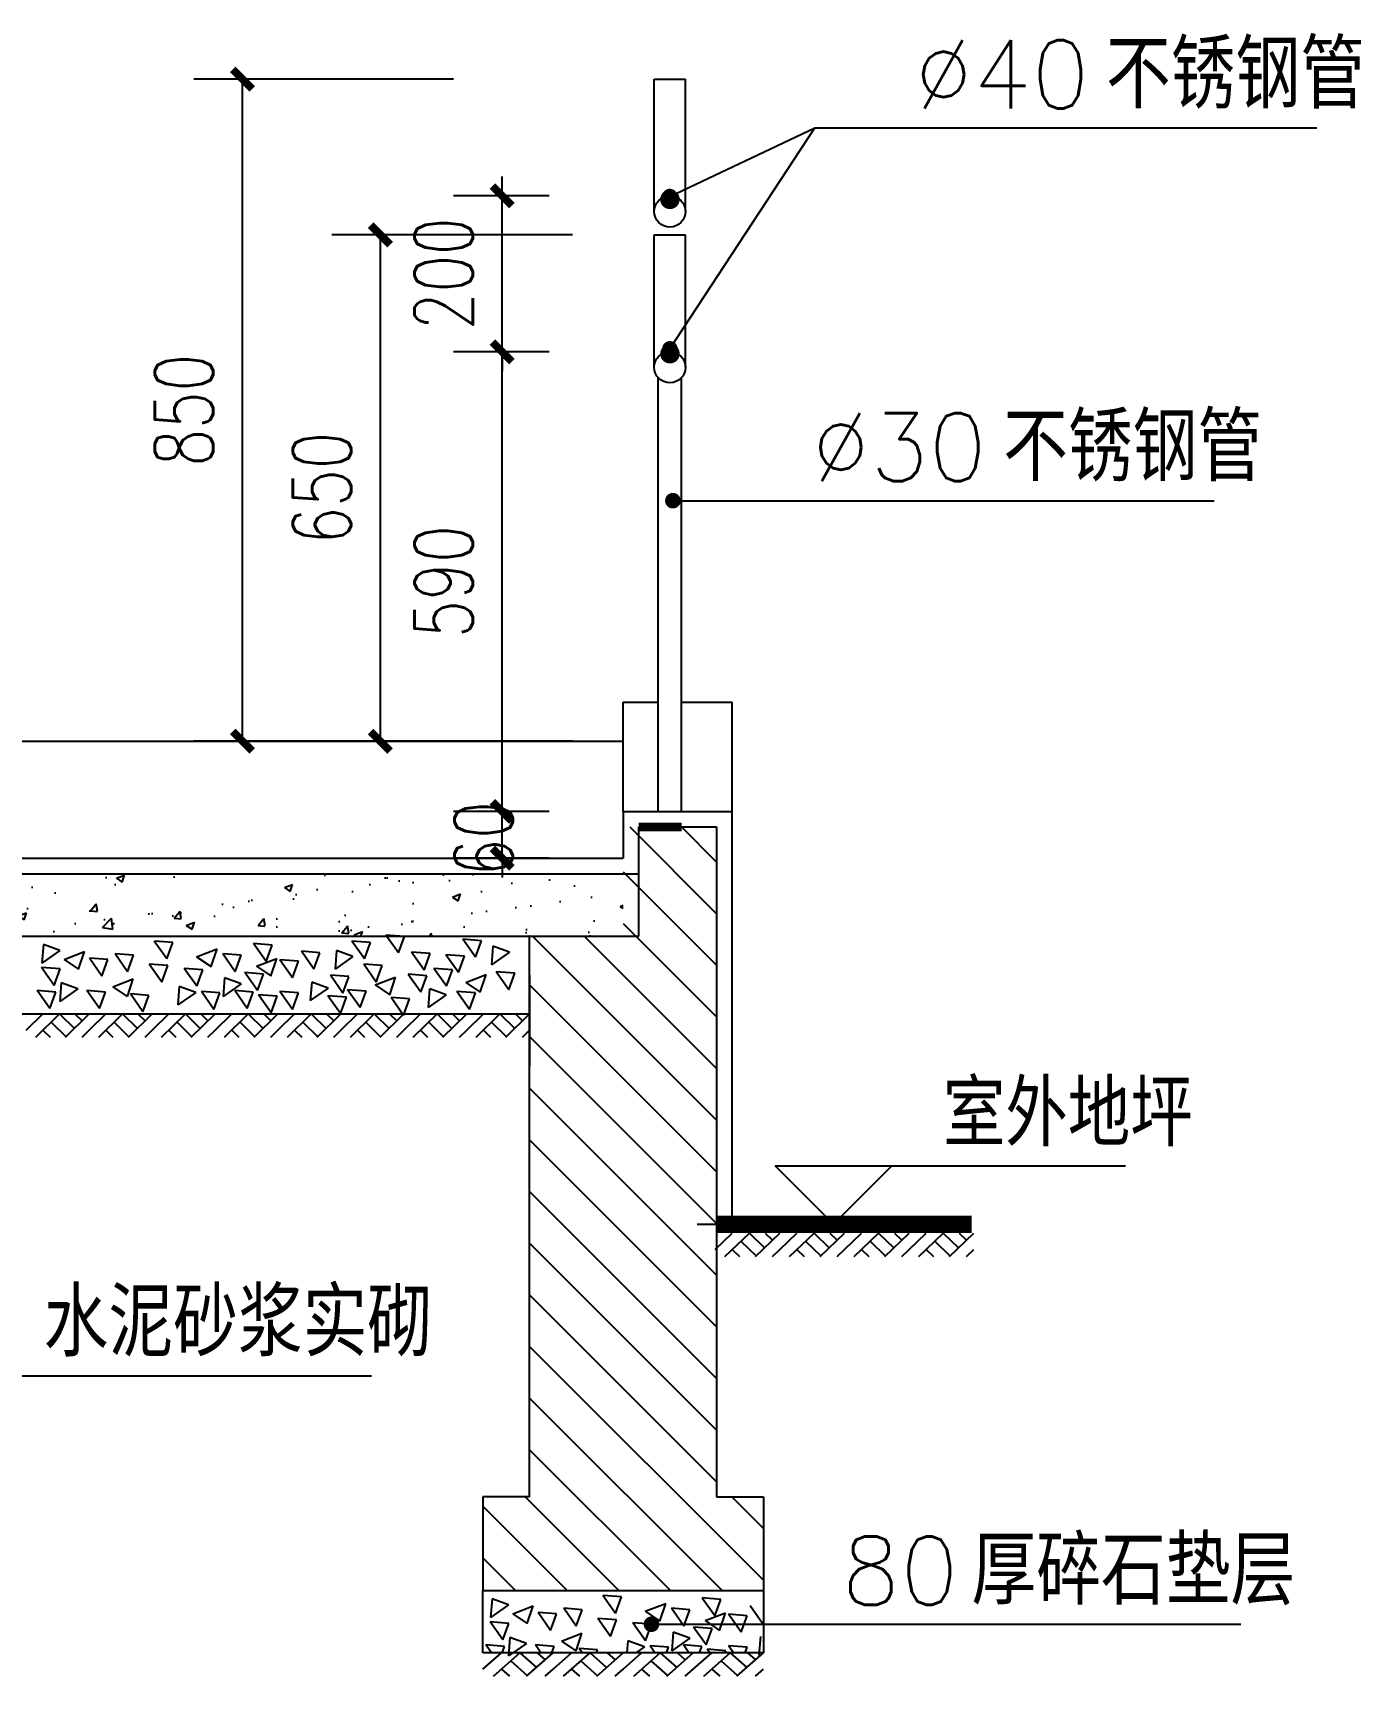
# Model space of a CAD drawing. Extents: x -105837 to 547563, y 466041 to 508041.
# Drawn here: x 533374 to 540193, y 473764 to 482201 of the extents above; entities that cross this region are included whole.
import ezdxf

# ---------------------------------------------------------------- set-up
doc = ezdxf.new("R2010")
doc.units = 0
doc.header["$LTSCALE"] = 1000
doc.header["$MEASUREMENT"] = 0
doc.layers.get('0').update_dxf_attribs({"linetype": 'CONTINUOUS'})
doc.layers.get('DEFPOINTS').update_dxf_attribs({"linetype": 'CONTINUOUS'})
for name, color, linetype in [('COLUMN', 4, 'CONTINUOUS'), ('DIM_LEAD', 3, 'CONTINUOUS'), ('PUB_DIM', 3, 'CONTINUOUS'), ('PUB_TEXT', 7, 'CONTINUOUS'), ('WALL', 255, 'CONTINUOUS')]:
    doc.layers.add(name, color=color, linetype=linetype)
doc.styles.add('DIM_FONT', font='SIMPLEX.shx', dxfattribs={"width": 0.75})
doc.styles.get("Standard").update_dxf_attribs({"font": 'txt.shx', "bigfont": 'hzdx.shx'})
doc.dimstyles.new('DIMN25', dxfattribs={"dimscale": 0.25, "dimtxt": 300, "dimasz": 100, "dimexe": 250, "dimexo": 300, "dimgap": 150, "dimtad": 1, "dimdec": 0, "dimzin": 0, "dimdsep": 46, "dimtxsty": 'DIM_FONT', "dimblk": 'ARCHTICK', "dimcen": 0.09, "dimclrt": 7, "dimazin": 2, "dimtfac": 1, "dimtdec": 0, "dimtix": 1, "dimtmove": 2, "dimatfit": 3, "dimfxl": 1, "dimtolj": 1, "dimtzin": 0, "dimarcsym": 0})

# ---------------------------------------------------------------- blocks, each defined once
blk = doc.blocks.new('_ArchTick')
at = {"color": 0, "linetype": 'ByBlock', "const_width": 0.4}
blk.add_lwpolyline([(-0.5, -0.5), (0.5, 0.5)], dxfattribs=at)
blk = doc.blocks.new('*D871')
at = {"layer": 'DEFPOINTS', "color": 0, "transparency": 16777216}
for p in [(137645.7, -59466.3), (137781, -59466.3), (137781, -59666.3)]:
    blk.add_point(p, dxfattribs=at)
at = {"layer": 'PUB_DIM', "color": 0, "lineweight": -2, "transparency": 16777216}
for p, q in [((137645.7, -59466.3), (137645.7, -59441.3)), ((137706, -59466.3), (137583.2, -59466.3)), ((137645.7, -59666.3), (137645.7, -59466.3)), ((137706, -59666.3), (137583.2, -59666.3)), ((137645.7, -59666.3), (137645.7, -59691.3))]:
    blk.add_line(p, q, dxfattribs=at)
at = {"layer": 'PUB_DIM', "color": 0, "lineweight": -2, "transparency": 16777216, "xscale": 25, "yscale": 25, "zscale": 25}
for p, rotation in [((137645.7, -59466.3), 270), ((137645.7, -59666.3), 90)]:
    blk.add_blockref('_ArchTick', p, dxfattribs=dict(at, rotation=rotation))
at = {"layer": 'PUB_DIM', "color": 7, "transparency": 16777216, "insert": (137570.7, -59566.3), "char_height": 75, "attachment_point": 5, "rotation": 90, "style": 'DIM_FONT'}
blk.add_mtext('\\A1;200', dxfattribs=at)
blk = doc.blocks.new('*D872')
at = {"layer": 'DEFPOINTS', "color": 0, "transparency": 16777216}
for p in [(137645.7, -59666.3), (137781, -59666.3), (137781, -60256.3)]:
    blk.add_point(p, dxfattribs=at)
at = {"layer": 'PUB_DIM', "color": 0, "lineweight": -2, "transparency": 16777216}
for p, q in [((137706, -59666.3), (137583.2, -59666.3)), ((137645.7, -60256.3), (137645.7, -59666.3)), ((137706, -60256.3), (137583.2, -60256.3))]:
    blk.add_line(p, q, dxfattribs=at)
at = {"layer": 'PUB_DIM', "color": 0, "lineweight": -2, "transparency": 16777216, "xscale": 25, "yscale": 25, "zscale": 25}
for p, rotation in [((137645.7, -59666.3), 90), ((137645.7, -60256.3), 270)]:
    blk.add_blockref('_ArchTick', p, dxfattribs=dict(at, rotation=rotation))
at = {"layer": 'PUB_DIM', "color": 7, "transparency": 16777216, "insert": (137570.7, -59961.3), "char_height": 75, "attachment_point": 5, "rotation": 90, "style": 'DIM_FONT'}
blk.add_mtext('\\A1;590', dxfattribs=at)
blk = doc.blocks.new('*D873')
at = {"layer": 'DEFPOINTS', "color": 0, "transparency": 16777216}
for p in [(137645.7, -60256.3), (137781, -60256.3), (137781, -60316.3)]:
    blk.add_point(p, dxfattribs=at)
at = {"layer": 'PUB_DIM', "color": 0, "lineweight": -2, "transparency": 16777216}
for p, q in [((137645.7, -60256.3), (137645.7, -60231.3)), ((137706, -60256.3), (137583.2, -60256.3)), ((137645.7, -60316.3), (137645.7, -60256.3)), ((137706, -60316.3), (137583.2, -60316.3)), ((137645.7, -60316.3), (137645.7, -60341.3))]:
    blk.add_line(p, q, dxfattribs=at)
at = {"layer": 'PUB_DIM', "color": 0, "lineweight": -2, "transparency": 16777216, "xscale": 25, "yscale": 25, "zscale": 25}
for p, rotation in [((137645.7, -60256.3), 270), ((137645.7, -60316.3), 90)]:
    blk.add_blockref('_ArchTick', p, dxfattribs=dict(at, rotation=rotation))
at = {"layer": 'PUB_DIM', "color": 7, "transparency": 16777216, "insert": (137621.9, -60291.4), "char_height": 75, "attachment_point": 5, "rotation": 90, "style": 'DIM_FONT'}
blk.add_mtext('\\A1;60', dxfattribs=at)
blk = doc.blocks.new('*D874')
at = {"layer": 'DEFPOINTS', "color": 0, "transparency": 16777216}
for p in [(137489.4, -59516.3), (137811, -59516.3), (137811, -60166.3)]:
    blk.add_point(p, dxfattribs=at)
at = {"layer": 'PUB_DIM', "color": 0, "lineweight": -2, "transparency": 16777216}
for p, q in [((137736, -59516.3), (137426.9, -59516.3)), ((137489.4, -60166.3), (137489.4, -59516.3)), ((137736, -60166.3), (137426.9, -60166.3))]:
    blk.add_line(p, q, dxfattribs=at)
at = {"layer": 'PUB_DIM', "color": 0, "lineweight": -2, "transparency": 16777216, "xscale": 25, "yscale": 25, "zscale": 25}
for p, rotation in [((137489.4, -59516.3), 90), ((137489.4, -60166.3), 270)]:
    blk.add_blockref('_ArchTick', p, dxfattribs=dict(at, rotation=rotation))
at = {"layer": 'PUB_DIM', "color": 7, "transparency": 16777216, "insert": (137414.4, -59841.3), "char_height": 75, "attachment_point": 5, "rotation": 90, "style": 'DIM_FONT'}
blk.add_mtext('\\A1;650', dxfattribs=at)
blk = doc.blocks.new('*D875')
at = {"layer": 'DEFPOINTS', "color": 0, "transparency": 16777216}
for p in [(137312.5, -59316.3), (137658.2, -59316.3), (137658.2, -60166.3)]:
    blk.add_point(p, dxfattribs=at)
at = {"layer": 'PUB_DIM', "color": 0, "lineweight": -2, "transparency": 16777216}
for p, q in [((137583.2, -59316.3), (137250, -59316.3)), ((137312.5, -60166.3), (137312.5, -59316.3)), ((137583.2, -60166.3), (137250, -60166.3))]:
    blk.add_line(p, q, dxfattribs=at)
at = {"layer": 'PUB_DIM', "color": 0, "lineweight": -2, "transparency": 16777216, "xscale": 25, "yscale": 25, "zscale": 25}
for p, rotation in [((137312.5, -59316.3), 90), ((137312.5, -60166.3), 270)]:
    blk.add_blockref('_ArchTick', p, dxfattribs=dict(at, rotation=rotation))
at = {"layer": 'PUB_DIM', "color": 7, "transparency": 16777216, "insert": (137237.5, -59741.3), "char_height": 75, "attachment_point": 5, "rotation": 90, "style": 'DIM_FONT'}
blk.add_mtext('\\A1;850', dxfattribs=at)
blk = doc.blocks.new('$LinePat$素土夯实')
at = {"color": 0}
for p, q in [((0, -210), (210, 0)), ((120, -300), (420, 0)), ((420, 0), (608, -188)), ((495, -300), (795, 0)), ((615, 0), (705, -90)), ((315, -105), (502, -293)), ((210, -210), (300, -300)), ((705, -300), (795, -210))]:
    blk.add_line(p, q, dxfattribs=at)
blk = doc.blocks.new('无障碍坡道断面图')
at = {"layer": 'PUB_DIM'}
for p1, p2, distance, picture, middle in [((137658.2, -60166.3), (137658.2, -59316.3), 345.7, '*D875', (137237.5, -59741.3)), ((137781, -59666.3), (137781, -59466.3), 135.3, '*D871', (137570.7, -59566.3)), ((137811, -60166.3), (137811, -59516.3), 321.6, '*D874', (137414.4, -59841.3)), ((137781, -60256.3), (137781, -59666.3), 135.3, '*D872', (137570.7, -59961.3))]:
    dim = blk.add_aligned_dim(p1=p1, p2=p2, distance=distance, dimstyle='DIMN25', dxfattribs=at)
    dim.commit()
    dim.dimension.update_dxf_attribs({"geometry": picture, "text_midpoint": middle})
dim = blk.add_linear_dim(base=(137645.7, -60256.3), p1=(137781, -60316.3), p2=(137781, -60256.3), angle=90, dimstyle='DIMN25', dxfattribs=at)
dim.commit()
dim.dimension.update_dxf_attribs({"geometry": '*D873', "text_midpoint": (137621.9, -60291.4), "dimtype": 129})
blk = doc.blocks.new('DDAFA')
at = {"xscale": 4, "yscale": 4, "zscale": 4}
blk.add_blockref('无障碍坡道断面图', (-543064, 244545.2), dxfattribs=at)
blk = doc.blocks.new('A$C58632A06')
at = {"layer": 'COLUMN'}
blk.add_blockref('DDAFA', (0, 0), dxfattribs=at)

msp = doc.modelspace()

# ---------------------------------------------------------------- hatches: boundary and pattern name
at = {"layer": 'COLUMN'}
h = msp.add_hatch(dxfattribs=at)
h.set_pattern_fill('ANSI31', color=8, scale=1500, angle=90, style=0)
h.set_pattern_definition([(135, (401907.2, 336353.45), (-132.58252, -132.58252), [])])
h.paths.add_polyline_path([(536884.36385, 474683.78234), (536884.36385, 478123.78234), (536404.36385, 478123.78234), (536404.36385, 477563.78234), (535924.36385, 477563.78234), (535924.36385, 474683.78234), (535684.36385, 474683.78234), (535684.36385, 474203.78234), (537124.36385, 474203.78234), (537124.36385, 474683.78234)])
h = msp.add_hatch(dxfattribs=at)
h.set_pattern_fill('AR-CONC', color=8, scale=60, style=0)
h.set_pattern_definition([(50, (1089733.03, 314039.73), (430.3561, -37.65128), [45, -495]), (355, (1089733.03, 314039.73), (-83.2508, 451.31528), [36, -396]), (100.4514, (1089768.9, 314036.6), (347.10563, 413.66373), [38.2441, -420.68527]), (46.1842, (1089733.03, 314159.73), (640.34463, -99.3114), [67.5, -742.5]), (96.6356, (1089786.4, 314151.46), (560.7976, 584.4707), [57.3662, -631.0278]), (351.1842, (1089733, 314159.73), (560.7972, 584.47116), [54, -594]), (21, (1089793.03, 314129.73), (358.14423, -241.57133), [45, -495]), (326, (1089793.03, 314129.73), (145.9892, 435.09003), [36, -396]), (71.4514, (1089822.87, 314109.6), (504.13358, 193.5183), [38.2441, -420.68527]), (37.5, (1089733.03, 314039.73), (7.295913, 199.736312), [0, -391.2, 0, -402, 0, -397.5]), (7.5, (1089733.03, 314039.73), (157.84172, 236.64703), [0, -229.2, 0, -382.2, 0, -151.5]), (327.5, (1089599.23, 314039.73), (320.29346, -13.532923), [0, -150, 0, -468, 0, -621]), (317.5, (1089539.23, 314039.73), (349.9117, 60.06299), [0, -195, 0, -310.8, 0, -441])])
h.paths.add_polyline_path([(531726.24218, 477883.78234), (531726.24218, 477563.78234), (532693.56056, 477563.78234), (532689.98385, 477568.88483), (532754.54101, 477563.78234), (535190.15068, 477563.78234), (535186.57397, 477568.88483), (535251.13113, 477563.78234), (535924.36385, 477563.78234), (536404.36385, 477563.78234), (536404.36385, 477883.78234)])
h.paths.add_polyline_path([(531726.24218, 477563.78234), (531726.24218, 477883.78234), (529444.36385, 477883.78234), (529444.36385, 477563.78234)])

# ---------------------------------------------------------------- linework, layer by layer
for p, q in [((536564.36385, 481283.78234), (536564.36385, 481963.78234)), ((536564.36385, 481963.78234), (536724.36385, 481963.78234)), ((536724.36385, 481283.78234), (536724.36385, 481963.78234)), ((536564.36385, 481163.78234), (536724.36385, 481163.78234)), ((536564.36385, 480483.78234), (536564.36385, 481163.78234)), ((536724.36385, 480483.78234), (536724.36385, 481163.78234)), ((536584.36385, 478203.78234), (536584.36385, 480430.86732)), ((536704.36385, 478203.78234), (536704.36385, 480430.86732)), ((536404.36385, 478203.78234), (536404.36385, 478763.78234)), ((536404.36385, 478763.78234), (536584.36385, 478763.78234)), ((536704.36385, 478763.78234), (536964.36385, 478763.78234)), ((536964.36385, 476083.78234), (536964.36385, 478763.78234)), ((528984.36385, 478563.78234), (536404.36385, 478563.78234)), ((536404.36385, 478203.78234), (536964.36385, 478203.78234)), ((536404.36385, 478203.78234), (536404.36385, 477963.78234)), ((528984.36385, 477963.78234), (536404.36385, 477963.78234))]:
    msp.add_line(p, q)
at = {"color": 0, "linetype": 'ByBlock'}
for p, q in [((535924.36385, 477363.78234), (535924.36385, 476897.44913)), ((536884.36385, 476083.78234), (538083.69097, 476083.78234)), ((536884.36385, 475887.27585), (536884.36385, 475151.05492))]:
    msp.add_line(p, q, dxfattribs=at)
at = {"const_width": 50}
for points in [[(536619.58866, 481345.88288, 1), (536669.58866, 481345.88288, 1)], [(536619.58866, 480553.48803, 1), (536669.58866, 480553.48803, 1)]]:
    msp.add_lwpolyline(points, format="xyb", close=True, dxfattribs=at)
for points, const_width in [([(536484.36385, 478123.78234), (536704.36385, 478123.78234)], 45), ([(538193.03065, 476083.78234), (536884.36385, 476083.78234)], 90)]:
    msp.add_lwpolyline(points, dxfattribs=dict(const_width=const_width))
for centre in [(536644.36385, 481283.78234), (536644.36385, 480483.78234)]:
    msp.add_circle(centre, 80)
at = {"layer": 'COLUMN', "color": 8}
for p, q in [((535251.24952, 477476.61948), (535186.67484, 477568.74092)), ((535282.05766, 477561.33796), (535186.74462, 477568.87135)), ((535251.24954, 477476.61954), (535281.98791, 477561.20768)), ((535646.16505, 477454.69086), (535581.59037, 477546.81231)), ((535676.97319, 477539.40935), (535581.66015, 477546.94273)), ((533427.6886, 477520.24012), (533420.15522, 477424.92708)), ((533512.40709, 477489.43198), (533420.28564, 477424.8573)), ((533512.40702, 477489.432), (533427.81888, 477520.17036)), ((533534.12233, 477443.95593), (533639.15013, 477484.27233)), ((533608.84526, 477393.52928), (533639.25974, 477484.17301)), ((533860.26749, 477380.13332), (533795.69281, 477472.25477)), ((533891.07563, 477464.85181), (533795.76259, 477472.3852)), ((533860.26751, 477380.13339), (533891.00587, 477464.72153)), ((534062.11364, 477445.91917), (533997.53897, 477538.04061)), ((534092.92178, 477530.63765), (533997.60875, 477538.17104)), ((534062.11366, 477445.91924), (534092.85203, 477530.50737)), ((534214.25533, 477457.11285), (534319.28313, 477497.42925)), ((534214.25539, 477457.11282), (534288.86877, 477406.78546)), ((534288.97826, 477406.6862), (534319.39274, 477497.32993)), ((534413.15067, 477380.13332), (534348.576, 477472.25477)), ((534443.95881, 477464.85181), (534348.64578, 477472.3852)), ((534413.15069, 477380.13339), (534443.88906, 477464.72153)), ((534571.11652, 477432.76225), (534506.54184, 477524.8837)), ((534601.92466, 477517.48073), (534506.61162, 477525.01412)), ((534571.11654, 477432.76232), (534601.85491, 477517.35045)), ((534816.84298, 477393.29024), (534752.26831, 477485.41169)), ((534847.65112, 477478.00873), (534752.33809, 477485.54211)), ((534816.843, 477393.29031), (534847.58137, 477477.87845)), ((534932.75618, 477489.53981), (534925.22279, 477394.22677)), ((535017.47466, 477458.73167), (534925.35322, 477394.15699)), ((535017.47459, 477458.73169), (534932.88646, 477489.47006)), ((535075.73191, 477445.91917), (535011.15723, 477538.04061)), ((535106.54005, 477530.63765), (535011.22701, 477538.17104)), ((535075.73193, 477445.91924), (535106.4703, 477530.50737)), ((535382.88863, 477388.90502), (535318.31396, 477481.02647)), ((535413.69677, 477473.6235), (535318.38374, 477481.15689)), ((535382.88865, 477388.90509), (535413.62702, 477473.49323)), ((535558.40624, 477375.74685), (535493.83157, 477467.8683)), ((535589.21438, 477460.46534), (535493.90135, 477467.99872)), ((535558.40626, 477375.74692), (535589.14463, 477460.33506)), ((535646.16507, 477454.69093), (535676.90343, 477539.27907)), ((535735.75151, 477511.46842), (535728.21812, 477416.15539)), ((535820.46999, 477480.66028), (535728.34854, 477416.08561)), ((535820.46992, 477480.6603), (535735.88179, 477511.39867)), ((533482.90372, 477309.96101), (533418.32904, 477402.08246)), ((533513.71186, 477394.6795), (533418.39882, 477402.21288)), ((533482.90374, 477309.96108), (533513.64211, 477394.54922)), ((533534.12239, 477443.9559), (533608.73577, 477393.62854)), ((533728.63018, 477358.20471), (533664.05551, 477450.32616)), ((533759.43832, 477442.9232), (533664.12529, 477450.45658)), ((533728.6302, 477358.20478), (533759.36857, 477442.79292)), ((534035.78691, 477327.5044), (533971.21223, 477419.62585)), ((534066.59504, 477412.22289), (533971.28201, 477419.75627)), ((534035.78692, 477327.50447), (534066.52529, 477412.09261)), ((534215.692, 477305.57579), (534151.11733, 477397.69724)), ((534246.50014, 477390.29427), (534151.18711, 477397.82766)), ((534215.69202, 477305.57586), (534246.43039, 477390.16399)), ((534527.23802, 477283.64717), (534462.66335, 477375.76862)), ((534558.04616, 477368.36566), (534462.73313, 477375.89905)), ((534521.41205, 477408.8704), (534626.43985, 477449.1868)), ((534521.41211, 477408.87037), (534596.0255, 477358.543)), ((534596.13498, 477358.44375), (534626.54947, 477449.08748)), ((534707.14312, 477349.43302), (534642.56844, 477441.55446)), ((534737.95126, 477434.1515), (534642.63822, 477441.68489)), ((534707.14314, 477349.43308), (534737.88151, 477434.02122)), ((535137.16217, 477327.5044), (535072.58749, 477419.62585)), ((535167.97031, 477412.22289), (535072.65727, 477419.75627)), ((535137.16219, 477327.50447), (535167.90056, 477412.09261)), ((535496.97417, 477305.57579), (535432.3995, 477397.69724)), ((535527.78231, 477390.29427), (535432.46928, 477397.82766)), ((535496.97419, 477305.57586), (535527.71256, 477390.16399)), ((535817.29517, 477288.0324), (535752.72049, 477380.15385)), ((535848.10331, 477372.75088), (535752.79027, 477380.28427)), ((535817.29519, 477288.03247), (535848.03356, 477372.6206)), ((533519.8349, 477322.88259), (533512.30151, 477227.56956)), ((533604.55338, 477292.07445), (533512.43193, 477227.49978)), ((533604.55331, 477292.07447), (533519.96518, 477322.81284)), ((533784.23628, 477303.61256), (533889.26408, 477343.92895)), ((533784.23634, 477303.61252), (533858.84973, 477253.28516)), ((533858.95921, 477253.1859), (533889.3737, 477343.82963)), ((534125.37336, 477305.3392), (534117.83998, 477210.02617)), ((534210.09178, 477274.53108), (534125.50364, 477305.26945)), ((534357.93374, 477349.19643), (534350.40036, 477253.88339)), ((534442.65223, 477318.38829), (534350.53078, 477253.81361)), ((534442.65216, 477318.38831), (534358.06402, 477349.12668)), ((534527.23804, 477283.64724), (534557.97641, 477368.23538)), ((534805.50636, 477327.26782), (534797.97298, 477231.95478)), ((534890.22485, 477296.45968), (534798.1034, 477231.885)), ((534890.22478, 477296.4597), (534805.63664, 477327.19806)), ((534966.03205, 477270.49026), (534901.45737, 477362.6117)), ((534996.84019, 477355.20874), (534901.52715, 477362.74213)), ((534966.03207, 477270.49032), (534996.77043, 477355.07846)), ((535053.79085, 477195.93272), (534989.21618, 477288.05417)), ((535084.59899, 477280.6512), (534989.28596, 477288.18459)), ((535131.33801, 477312.38425), (535236.36581, 477352.70065)), ((535131.33807, 477312.38422), (535205.95145, 477262.05685)), ((535206.06094, 477261.9576), (535236.47542, 477352.60133)), ((535365.33687, 477274.87548), (535300.7622, 477366.99693)), ((535396.14501, 477359.59396), (535300.83198, 477367.12735)), ((535365.33689, 477274.87555), (535396.07526, 477359.46368)), ((535411.04302, 477292.18228), (535403.50964, 477196.86925)), ((535495.76144, 477261.37416), (535411.1733, 477292.11253)), ((535596.46058, 477325.54117), (535701.48838, 477365.85756)), ((535596.46064, 477325.54113), (535671.07402, 477275.21377)), ((535671.18351, 477275.11452), (535701.59799, 477365.75825)), ((533460.96447, 477191.54625), (533396.3898, 477283.66769)), ((533491.77261, 477276.26473), (533396.45958, 477283.79812)), ((533460.96449, 477191.54632), (533491.70286, 477276.13445)), ((533715.46591, 477191.54625), (533650.89123, 477283.66769)), ((533746.27405, 477276.26473), (533650.96101, 477283.79812)), ((533715.46593, 477191.54632), (533746.2043, 477276.13445)), ((533939.25132, 477174.00411), (533874.67664, 477266.12555)), ((533970.05945, 477258.72259), (533874.74642, 477266.25598)), ((533939.25133, 477174.00417), (533969.9897, 477258.59231)), ((534210.09185, 477274.53106), (534117.9704, 477209.95639)), ((534303.45081, 477187.16102), (534238.87613, 477279.28247)), ((534334.25895, 477271.87951), (534238.94591, 477279.41289)), ((534303.45083, 477187.16109), (534334.18919, 477271.74923)), ((534474.58093, 477191.54625), (534410.00625, 477283.66769)), ((534505.38907, 477276.26473), (534410.07603, 477283.79812)), ((534474.58095, 477191.54632), (534505.31932, 477276.13445)), ((534597.44507, 477169.61763), (534532.87039, 477261.73908)), ((534628.25321, 477254.33612), (534532.94017, 477261.8695)), ((534597.44509, 477169.6177), (534628.18345, 477254.20584)), ((534707.14312, 477187.16102), (534642.56844, 477279.28247)), ((534737.95126, 477271.87951), (534642.63822, 477279.41289)), ((534707.14314, 477187.16109), (534737.88151, 477271.74923)), ((534952.86958, 477165.23241), (534888.29491, 477257.35386)), ((534983.67772, 477249.95089), (534888.36469, 477257.48428)), ((534952.8696, 477165.23248), (534983.60797, 477249.82061)), ((535053.79087, 477195.93279), (535084.52924, 477280.52092)), ((535277.57807, 477156.46071), (535213.00339, 477248.58216)), ((535308.38621, 477241.1792), (535213.07317, 477248.71259)), ((535277.57809, 477156.46078), (535308.31645, 477241.04892)), ((535495.76151, 477261.37414), (535403.64006, 477196.79947)), ((535615.44901, 477187.16102), (535550.87434, 477279.28247)), ((535646.25715, 477271.87951), (535550.94412, 477279.41289)), ((535615.44903, 477187.16109), (535646.1874, 477271.74923)), ((536365.52353, 474085.91917), (536300.94885, 474178.04061)), ((536396.33167, 474170.63765), (536301.01863, 474178.17104)), ((536365.52355, 474085.91924), (536396.26191, 474170.50737)), ((535731.09849, 474160.24012), (535723.5651, 474064.92708)), ((535815.81697, 474129.43198), (535723.69553, 474064.8573)), ((535815.8169, 474129.432), (535731.22877, 474160.17036)), ((535837.53222, 474083.95593), (535942.56001, 474124.27233)), ((535837.53228, 474083.9559), (535912.14566, 474033.62854)), ((535912.25514, 474033.52928), (535942.66963, 474124.17301)), ((536032.04007, 473998.20471), (535967.46539, 474090.32616)), ((536062.84821, 474082.9232), (535967.53517, 474090.45658)), ((536032.04009, 473998.20478), (536062.77846, 474082.79292)), ((536163.67737, 474020.13332), (536099.1027, 474112.25477)), ((536194.48551, 474104.85181), (536099.17248, 474112.3852)), ((536163.67739, 474020.13339), (536194.41576, 474104.72153)), ((536517.66522, 474097.11285), (536622.69301, 474137.42925)), ((536517.66528, 474097.11282), (536592.27866, 474046.78546)), ((536592.38814, 474046.6862), (536622.80263, 474137.32993)), ((536716.56056, 474020.13332), (536651.98588, 474112.25477)), ((536747.3687, 474104.85181), (536652.05566, 474112.3852)), ((536716.56058, 474020.13339), (536747.29894, 474104.72153)), ((536874.52641, 474072.76225), (536809.95173, 474164.8837)), ((536905.33455, 474157.48073), (536810.02151, 474165.01412)), ((536824.82194, 474048.8704), (536929.84974, 474089.1868)), ((536874.52643, 474072.76232), (536905.26479, 474157.35045)), ((536899.54487, 473998.44375), (536929.95935, 474089.08748)), ((537010.55301, 473989.43302), (536945.97833, 474081.55446)), ((537041.36115, 474074.1515), (536946.04811, 474081.68489)), ((537120.25287, 474033.29024), (537055.67819, 474125.41169)), ((535786.31361, 473949.96101), (535721.73893, 474042.08246)), ((535817.12175, 474034.6795), (535721.80871, 474042.21288)), ((535786.31363, 473949.96108), (535817.05199, 474034.54922)), ((536339.19679, 473967.5044), (536274.62211, 474059.62585)), ((536370.00493, 474052.22289), (536274.6919, 474059.75627)), ((536339.19681, 473967.50447), (536369.93518, 474052.09261)), ((536519.10189, 473945.57579), (536454.52721, 474037.69724)), ((536549.91003, 474030.29427), (536454.59699, 474037.82766)), ((536519.10191, 473945.57586), (536549.84028, 474030.16399)), ((536830.64791, 473923.64717), (536766.07323, 474015.76862)), ((536861.45605, 474008.36566), (536766.14301, 474015.89905)), ((536824.822, 474048.87037), (536899.43538, 473998.543)), ((536830.64793, 473923.64724), (536861.3863, 474008.23538)), ((537010.55303, 473989.43308), (537041.29139, 474074.02122)), ((535727.75825, 473883.78234), (535699.79968, 473923.66769)), ((535795.1825, 473916.26473), (535699.86946, 473923.79812)), ((535783.35636, 473883.78234), (535795.11274, 473916.13445)), ((535823.24478, 473962.88259), (535815.7114, 473867.56956)), ((535907.96327, 473932.07445), (535815.84182, 473867.49978)), ((535907.9632, 473932.07447), (535823.37506, 473962.81284)), ((535982.25969, 473883.78234), (535954.30112, 473923.66769)), ((536049.68394, 473916.26473), (535954.3709, 473923.79812)), ((536037.85779, 473883.78234), (536049.61418, 473916.13445)), ((536087.64617, 473943.61256), (536192.67397, 473983.92895)), ((536087.64623, 473943.61252), (536162.25961, 473893.28516)), ((536162.3691, 473893.1859), (536192.78358, 473983.82963)), ((536428.78325, 473945.3392), (536423.9179, 473883.78234)), ((536513.50167, 473914.53108), (536428.91353, 473945.26945)), ((536513.50173, 473914.53106), (536469.63598, 473883.78234)), ((536567.17066, 473883.78234), (536542.28602, 473919.28247)), ((536637.66883, 473911.87951), (536542.3558, 473919.41289)), ((536661.34363, 473989.19643), (536653.81024, 473893.88339)), ((536746.06211, 473958.38829), (536653.94067, 473893.81361)), ((536746.06205, 473958.38831), (536661.47391, 473989.12668)), ((536741.37471, 473883.78234), (536713.41614, 473923.66769)), ((536808.79895, 473916.26473), (536713.48592, 473923.79812)), ((536796.97281, 473883.78234), (536808.7292, 473916.13445)), ((536970.86297, 473883.78234), (536945.97833, 473919.28247)), ((537041.36115, 473911.87951), (536946.04811, 473919.41289)), ((537108.91625, 473967.26782), (537101.38286, 473871.95478)), ((536193.74852, 473883.78234), (536178.08652, 473906.12555)), ((536273.46934, 473898.72259), (536178.1563, 473906.25598)), ((536268.01781, 473883.78234), (536273.39959, 473898.59231)), ((536627.43623, 473883.78234), (536637.59908, 473911.74923)), ((536848.86747, 473883.78234), (536836.28028, 473901.73908)), ((536931.66309, 473894.33612), (536836.35006, 473901.8695)), ((536927.80556, 473883.78234), (536931.59334, 473894.20584)), ((537031.12854, 473883.78234), (537041.29139, 473911.74923))]:
    msp.add_line(p, q, dxfattribs=at)
at = {"layer": 'COLUMN', "color": 8, "const_width": 40}
msp.add_lwpolyline([(536529.91003, 474030.29427, 1), (536569.91003, 474030.29427, 1)], format="xyb", close=True, dxfattribs=at)
at = {"layer": 'COLUMN', "color": 8}
msp.add_point((535924.36385, 477563.78234), dxfattribs=at)
at = {"layer": 'DEFPOINTS', "color": 0, "linetype": 'ByBlock'}
for p in [(536644.36385, 481363.78234), (536564.36385, 481163.78234), (536644.36385, 480563.78234), (536644.36385, 480563.78234), (536404.36385, 478203.78234), (536404.36385, 478203.78234), (536884.36385, 478123.78234), (536404.36385, 477963.78234), (536484.36385, 477883.78234), (536484.36385, 477883.78234), (536484.36385, 477563.78234), (536484.36385, 477563.78234), (536484.36385, 477563.78234), (536404.36385, 477097.44913), (536884.36385, 477097.44913), (536884.36385, 477097.44913), (536866.51057, 476083.78234), (536884.36385, 476087.27585), (535924.36385, 474683.78234), (535924.36385, 474683.78234), (536884.36385, 474683.78234), (536884.36385, 474683.78234), (537026.51057, 474683.78234), (537124.36385, 474683.78234), (537124.36385, 474203.78234), (537124.36385, 474203.78234), (535684.36385, 473883.78234), (537124.36385, 473883.78234), (537124.36385, 473883.78234)]:
    msp.add_point(p, dxfattribs=at)
at = {"layer": 'DIM_LEAD'}
for p, q in [((536643.83688, 481360.44335), (537389.09252, 481712.81065)), ((536644.58866, 480578.48803), (537389.09252, 481712.81065)), ((537389.09252, 481712.81065), (539966.40212, 481712.81065)), ((536659.87464, 479798.91658), (537309.28066, 479798.91658)), ((537309.28066, 479798.91658), (539438.70489, 479798.91658)), ((530414.57107, 475305.02257), (535112.42244, 475305.02257)), ((536549.91003, 474030.29427), (537947.64531, 474030.29427)), ((537947.64531, 474030.29427), (539575.97169, 474030.29427))]:
    msp.add_line(p, q, dxfattribs=at)
at = {"layer": 'DIM_LEAD', "const_width": 40}
for points in [[(536625.75604, 481351.89447, 1), (536661.91772, 481368.99222, 1)], [(536633.61445, 480561.76778, 1), (536655.56287, 480595.20828, 1)], [(536639.87464, 479798.91658, 1), (536679.87464, 479798.91658, 1)]]:
    msp.add_lwpolyline(points, format="xyb", close=True, dxfattribs=at)
at = {"layer": 'PUB_DIM'}
for p, q in [((537484.02741, 476083.78234), (537184.02741, 476383.78234)), ((537184.02741, 476383.78234), (538984.02741, 476383.78234)), ((537484.02741, 476083.78234), (537784.02741, 476383.78234)), ((536784.02741, 476083.78234), (537784.02741, 476083.78234))]:
    msp.add_line(p, q, dxfattribs=at)
at = {"layer": 'WALL'}
for p, q in [((536484.36385, 477563.78234), (536484.36385, 478123.78234)), ((536484.36385, 478123.78234), (536884.36385, 478123.78234)), ((536884.36385, 478123.78234), (536884.36385, 474683.78234)), ((528904.36385, 477883.78234), (536484.36385, 477883.78234)), ((529444.36385, 477563.78234), (535924.36385, 477563.78234)), ((535924.36385, 474683.78234), (535924.36385, 477563.78234)), ((535924.36385, 477563.78234), (536484.36385, 477563.78234)), ((529464.36385, 477163.78234), (535924.36385, 477163.78234)), ((535924.36385, 474683.78234), (535684.36385, 474683.78234)), ((535684.36385, 474683.78234), (535684.36385, 474203.78234)), ((536884.36385, 474683.78234), (537124.36385, 474683.78234)), ((537124.36385, 474683.78234), (537124.36385, 474203.78234)), ((535684.36385, 474203.78234), (537124.36385, 474203.78234)), ((535684.36385, 473883.78234), (535684.36385, 474203.78234)), ((537124.36385, 474203.78234), (537124.36385, 473883.78234)), ((537124.36385, 473883.78234), (535684.36385, 473883.78234))]:
    msp.add_line(p, q, dxfattribs=at)

# ---------------------------------------------------------------- block references
at = {"layer": 'COLUMN'}
msp.add_blockref('A$C58632A06', (528264.36385, 474683.78234), dxfattribs=at)
at = {"layer": 'COLUMN', "color": 8, "yscale": 0.4, "zscale": 0.4}
for p, xscale in [((533340.36385, 477163.78234), 0.4062893081762643), ((533663.36385, 477163.78234), 0.4062893081762643), ((533986.36385, 477163.78234), 0.4062893081762643), ((534309.36385, 477163.78234), 0.4062893081762643), ((534632.36385, 477163.78234), 0.4062893081762643), ((534955.36385, 477163.78234), 0.4062893081762643), ((535278.36385, 477163.78234), 0.4062893081762643), ((535601.36385, 477163.78234), 0.4062893081762643), ((536877.12424, 476038.6303), 0.4174145429286834), ((537208.9688, 476038.6303), 0.4174145429286834), ((537540.81337, 476038.6303), 0.4174145429286834), ((537872.65793, 476038.6303), 0.4174145429286834), ((535684.36385, 473883.78234), 0.4528301886804588), ((536044.36385, 473883.78234), 0.4528301886804588), ((536404.36385, 473883.78234), 0.4528301886804588), ((536764.36385, 473883.78234), 0.4528301886804588)]:
    msp.add_blockref('$LinePat$素土夯实', p, dxfattribs=dict(at, xscale=xscale))

# ---------------------------------------------------------------- texts
at = {"layer": 'PUB_TEXT'}
for s, height, p in [('不锈钢管', 350, (538883.06878, 481812.81065)), ('%%c40', 350, (537899.73545, 481812.81065)), ('%%c30', 350, (537372.03823, 479898.91658)), ('不锈钢管', 350, (538355.37156, 479898.91658)), ('室外地坪', 337.588652, (538045.72954, 476483.78234)), ('水泥砂浆实砌', 350, (533429.08911, 475405.02257)), ('厚碎石垫层', 350, (538192.63836, 474130.29427)), ('80', 350, (537525.97169, 474130.29427))]:
    msp.add_text(s, height=height, dxfattribs=at).set_placement(p)

doc.saveas('drawing.dxf')
